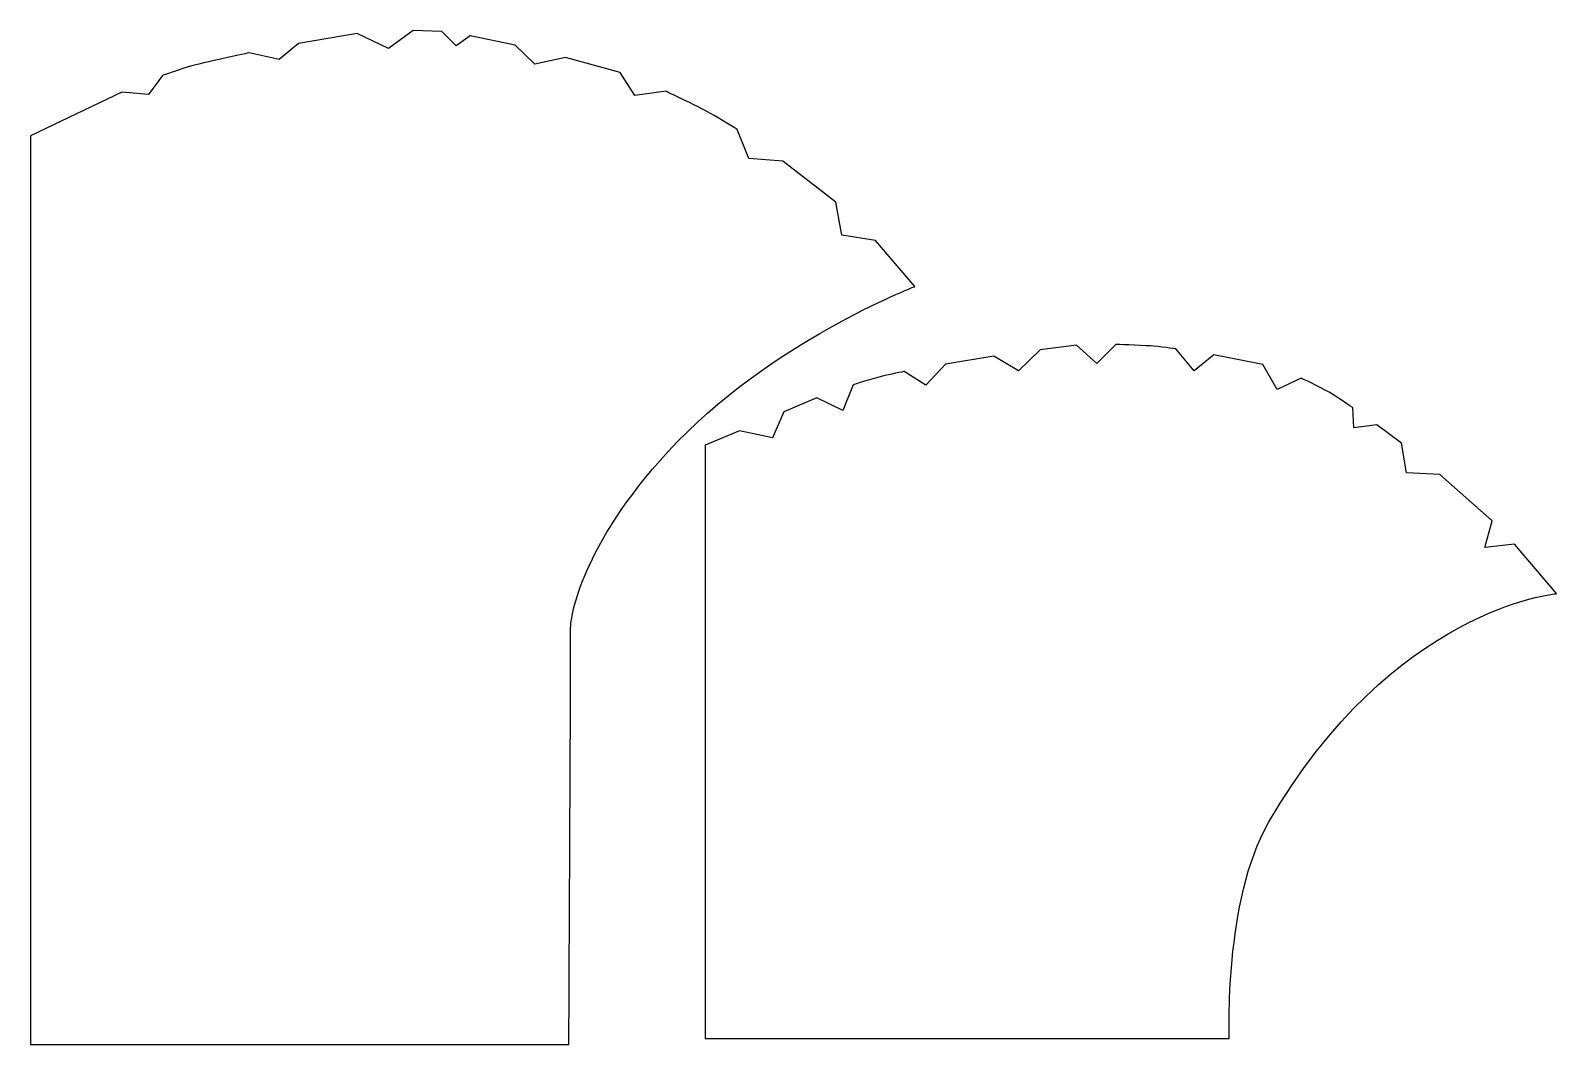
# Model space of a CAD drawing. Extents: x 0 to 1034, y 0 to 687.
import ezdxf

# ---------------------------------------------------------------- set-up
doc = ezdxf.new("R2010")
doc.units = 0
doc.layers.add('Layer_1', color=7, linetype='CONTINUOUS')

msp = doc.modelspace()

# ---------------------------------------------------------------- linework, layer by layer
at = {"layer": 'Layer_1', "color": 1}
for points in [[(430.952029, 645.841701), (409.808891, 643.065695), (399.946827, 658.613326), (362.86917, 668.850251), (342.00797, 664.26116), (328.730603, 677.17844), (298.340405, 683.496321), (288.742446, 676.673873), (279.049546, 686.302715), (259.594919, 687.003473), (243.091461, 674.944071), (221.669931, 685.096853), (182.039582, 678.306554), (168.835954, 667.432176), (148.687066, 671.954642)], [(89.954682, 656.628204), (80.465611, 643.705607), (62.280982, 645.298734), (0.499994, 615.718289), (0.522822, 0.499992)], [(599.52043, 513.692816), (572.830579, 544.749912), (550.134659, 548.511751), (545.900198, 570.82302), (510.046126, 598.591095), (487.109912, 600.438566), (479.115985, 620.107643)], [(735.550652, 474.3979), (722.836528, 461.656886), (709.096492, 473.916086), (684.483075, 470.837056), (669.809286, 456.619985), (653.06099, 466.509497), (620.205255, 461.153944), (606.952833, 446.917674), (592.351574, 456.144483)], [(861.253768, 451.550845), (844.835002, 443.904786), (835.301983, 460.874411), (801.990588, 467.352861), (788.785032, 456.649844), (776.307602, 471.521906)], [(557.743007, 447.143727), (550.618333, 429.678266), (533.080607, 438.286064), (510.728557, 428.801983), (503.094917, 411.25991), (480.630403, 416.031224), (457.573585, 406.248181), (457.566026, 4.437277), (812.468081, 4.435765)], [(1034.118282, 305.738186), (1005.711958, 339.197738), (985.560542, 336.925411), (990.515952, 355.118318), (955.053213, 386.475734), (932.630799, 387.49375), (929.203059, 407.655337), (912.439161, 420.06723), (896.865164, 418.067444), (896.163389, 431.646077)], [(0.522822, 0.499992), (365.133829, 0.499992)]]:
    msp.add_lwpolyline(points, dxfattribs=at)
for points in [[(148.687066, 671.954642), (148.687066, 671.954642), (117.719583, 665.371423), (106.56597, 662.185319)], [(106.56597, 662.185319), (101.530921, 660.74702), (89.954682, 656.628204), (89.954682, 656.628204)], [(461.129516, 630.870615), (451.286454, 636.194117), (430.952029, 645.841701), (430.952029, 645.841701)], [(479.115985, 620.107643), (479.115985, 620.107643), (466.777528, 627.815963), (461.129516, 630.870615)], [(432.345768, 401.915671), (500.307077, 475.835406), (599.52043, 513.692816), (599.52043, 513.692816)], [(759.3568, 473.423311), (751.434721, 473.986536), (735.550652, 474.3979), (735.550652, 474.3979)], [(776.307602, 471.521906), (776.307602, 471.521906), (764.247319, 473.075632), (759.3568, 473.423311)], [(592.351574, 456.144483), (592.351574, 456.144483), (581.446994, 453.946612), (577.646679, 453.010083)], [(577.646679, 453.010083), (571.655145, 451.533573), (557.743007, 447.143727), (557.743007, 447.143727)], [(880.070033, 442.108603), (873.990175, 445.618801), (861.253768, 451.550845), (861.253768, 451.550845)], [(896.163389, 431.646077), (896.163389, 431.646077), (884.350461, 439.637283), (880.070033, 442.108603)], [(366.35908, 282.667383), (366.35908, 290.239553), (373.50261, 337.913682), (432.345768, 401.915671)], [(839.075274, 150.688739), (922.940797, 295.948114), (1034.118282, 305.738186), (1034.118282, 305.738186)], [(365.133829, 0.499992), (365.133829, 0.499992), (366.35908, 221.298552), (366.35908, 282.667383)], [(812.468081, 4.435765), (812.468081, 4.435765), (808.810934, 98.269376), (839.075274, 150.688739)]]:
    msp.add_open_spline(points, degree=3, dxfattribs=at)

doc.saveas('drawing.dxf')
